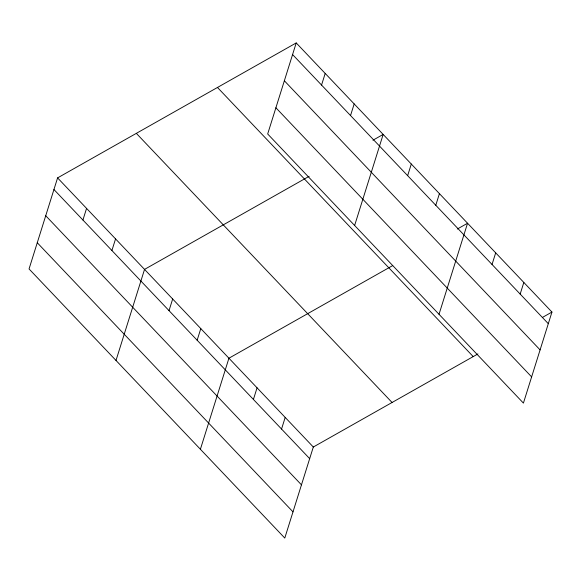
<?xml version="1.0" encoding="UTF-8"?>
<svg xmlns="http://www.w3.org/2000/svg" width="581" height="581" viewBox="0 0 581 581"><rect width="100%" height="100%" fill="white"/><g stroke="black" fill="none" stroke-linecap="round" stroke-linejoin="round"><path stroke-width="0.87" d="M296.216 42.929L267.681 133.979L523.416 403.105L551.95 312.055L296.216 42.929L57.584 177.895L29.05 268.945L284.784 538.071L313.319 447.021L477.931 353.923M82.923 220.025L86.569 208.397M111.908 250.527L115.554 238.893M116.004 360.452L144.538 269.395L309.143 176.297M169.02 310.632L172.666 299.004M197.155 340.234L200.794 328.606M200.394 449.266L228.929 358.208L392.749 265.553M321.554 85.058L325.193 73.424M253.418 399.445L257.056 387.81M350.532 115.561L354.178 103.926M281.545 429.047L285.191 417.419M354.628 225.479L383.162 134.429L372.929 140.217M407.651 175.665L411.297 164.031M435.779 205.267L439.425 193.64M439.025 314.292L467.56 223.242L457.32 229.03M492.042 264.478L495.687 252.844M520.177 294.08L523.822 282.453M542.501 317.4L551.95 312.055M292.57 54.556L548.304 323.682M284.356 80.766L540.09 349.893M275.895 107.768L531.63 376.895M217.468 87.462L473.203 356.596M136.332 133.354L392.066 402.48M57.584 177.895L313.319 447.021M53.939 189.522L309.68 458.649M45.725 215.733L301.466 484.859M37.264 242.735L292.998 511.868"/></g></svg>
